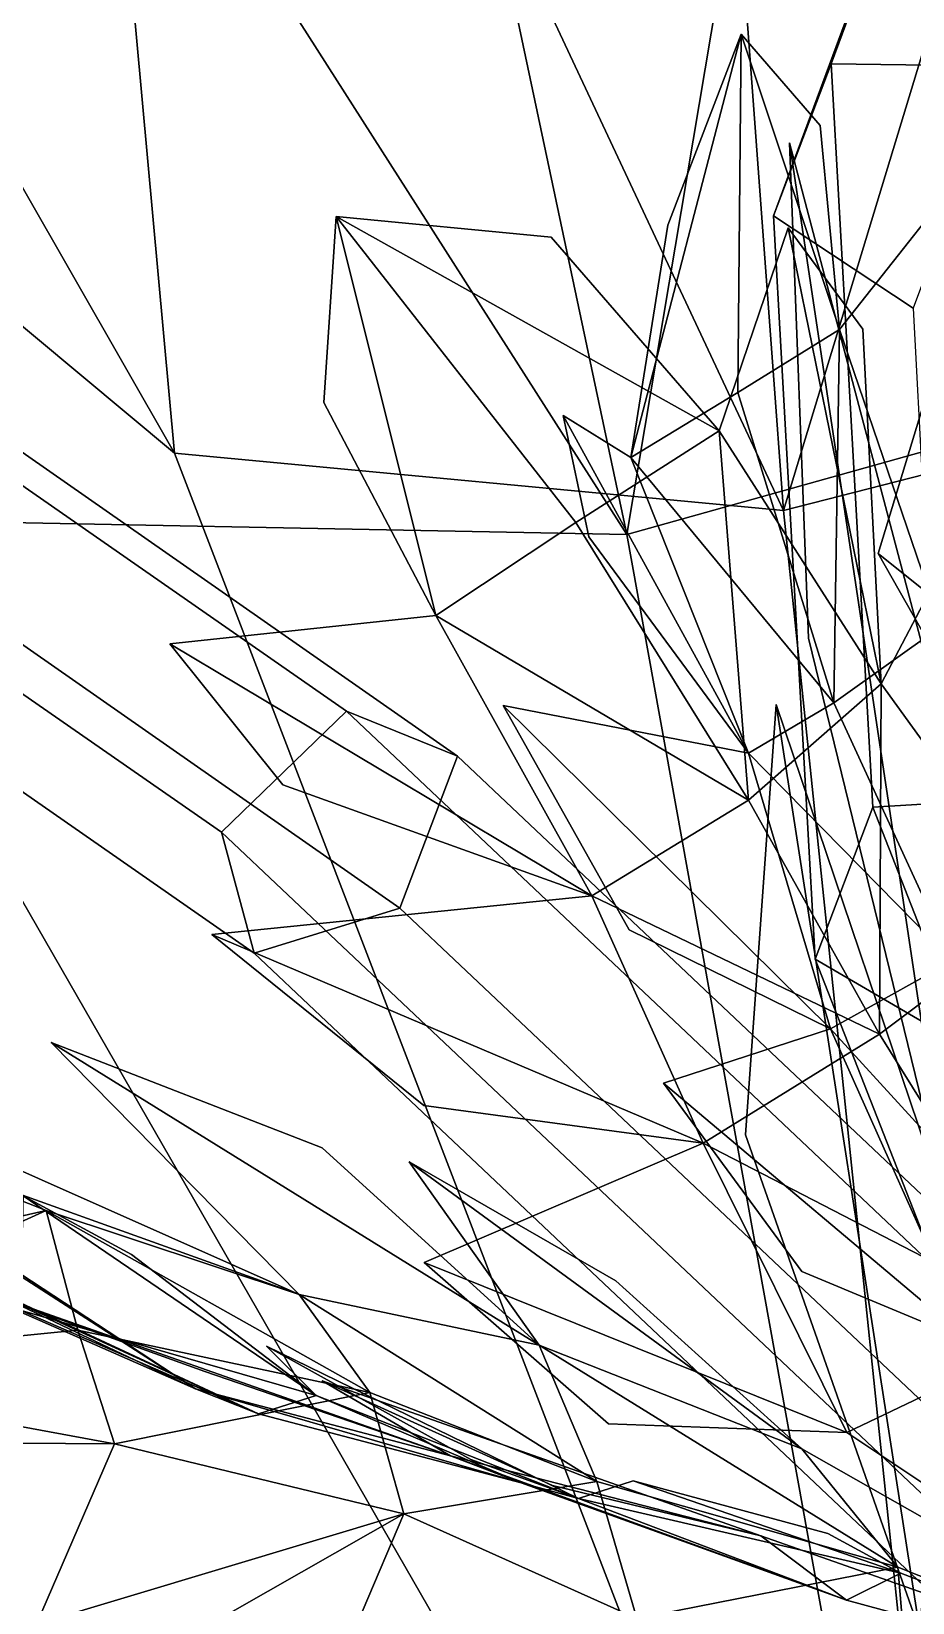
# Model space of a CAD drawing. Header units: metres. Extents: x -349 to 464, y -383 to 362.
# Drawn here: x 237 to 243.98, y 68.28 to 80.73 of the extents above; entities that cross this region are included whole.
import ezdxf

# ---------------------------------------------------------------- set-up
doc = ezdxf.new("R2010")
doc.units = ezdxf.units.M

msp = doc.modelspace()

# ---------------------------------------------------------------- linework, layer by layer
at = {"layer": 'Breeder_Mrstm', "color": 3}
for points in [[(241.7495, 77.355, 442.7353), (242.6258, 80.7098, 443.0704), (242.5997, 77.8714, 441.7991)], [(241.7495, 77.355, 442.7353), (242.5997, 77.8714, 441.7991), (242.6258, 80.7098, 443.0704)], [(241.7495, 77.355, 442.7353), (242.043, 79.1957, 443.735), (242.6258, 80.7098, 443.0704)], [(241.7495, 77.355, 442.7353), (242.6258, 80.7098, 443.0704), (242.043, 79.1957, 443.735)], [(242.5997, 77.8714, 441.7991), (242.6258, 80.7098, 443.0704), (243.4041, 78.3702, 440.8206)], [(242.5997, 77.8714, 441.7991), (243.4041, 78.3702, 440.8206), (242.6258, 80.7098, 443.0704)], [(242.6258, 80.7098, 443.0704), (243.252, 79.9856, 441.9004), (243.4041, 78.3702, 440.8206)], [(242.6258, 80.7098, 443.0704), (243.4041, 78.3702, 440.8206), (243.252, 79.9856, 441.9004)], [(244.5935, 73.8456, 435.017), (243.0074, 79.8477, 433.9247), (244.293, 71.2767, 431.2721)], [(244.5935, 73.8456, 435.017), (244.293, 71.2767, 431.2721), (243.0074, 79.8477, 433.9247)], [(243.0074, 79.8477, 433.9247), (243.1592, 75.9225, 431.5755), (244.293, 71.2767, 431.2721)], [(243.0074, 79.8477, 433.9247), (244.293, 71.2767, 431.2721), (243.1592, 75.9225, 431.5755)], [(243.4041, 78.3702, 440.8206), (244.627, 79.9182, 440.0439), (244.2082, 76.01511, 440.1353)], [(243.4041, 78.3702, 440.8206), (244.2082, 76.01511, 440.1353), (244.627, 79.9182, 440.0439)], [(239.4167, 79.2664, 442.9265), (239.318, 77.791, 443.2407), (240.2067, 76.1022, 443.6371)], [(239.4167, 79.2664, 442.9265), (240.2067, 76.1022, 443.6371), (239.318, 77.791, 443.2407)], [(242.4506, 77.5672, 443.1345), (239.4167, 79.2664, 442.9265), (241.3154, 76.8408, 443.3569)], [(242.4506, 77.5672, 443.1345), (241.3154, 76.8408, 443.3569), (239.4167, 79.2664, 442.9265)], [(242.4506, 77.5672, 443.1345), (241.1202, 79.1025, 442.5456), (239.4167, 79.2664, 442.9265)], [(242.4506, 77.5672, 443.1345), (239.4167, 79.2664, 442.9265), (241.1202, 79.1025, 442.5456)], [(241.3154, 76.8408, 443.3569), (239.4167, 79.2664, 442.9265), (240.2067, 76.1022, 443.6371)], [(241.3154, 76.8408, 443.3569), (240.2067, 76.1022, 443.6371), (239.4167, 79.2664, 442.9265)], [(243.7331, 75.5632, 442.2681), (242.9985, 79.1746, 442.2068), (242.4506, 77.5672, 443.1345)], [(243.7331, 75.5632, 442.2681), (242.4506, 77.5672, 443.1345), (242.9985, 79.1746, 442.2068)], [(243.7331, 75.5632, 442.2681), (243.5893, 78.3727, 442.0566), (242.9985, 79.1746, 442.2068)], [(243.7331, 75.5632, 442.2681), (242.9985, 79.1746, 442.2068), (243.5893, 78.3727, 442.0566)], [(243.3597, 75.4124, 441.2046), (242.5997, 77.8714, 441.7991), (243.4041, 78.3702, 440.8206)], [(243.3597, 75.4124, 441.2046), (243.4041, 78.3702, 440.8206), (242.5997, 77.8714, 441.7991)], [(243.3597, 75.4124, 441.2046), (243.4041, 78.3702, 440.8206), (244.2082, 76.01511, 440.1353)], [(243.3597, 75.4124, 441.2046), (244.2082, 76.01511, 440.1353), (243.4041, 78.3702, 440.8206)], [(245.0311, 73.7688, 441.6564), (245.181, 78.3186, 441.8227), (243.7331, 75.5632, 442.2681)], [(245.0311, 73.7688, 441.6564), (243.7331, 75.5632, 442.2681), (245.181, 78.3186, 441.8227)], [(241.7495, 77.355, 442.7353), (242.5997, 77.8714, 441.7991), (243.3597, 75.4124, 441.2046)], [(241.7495, 77.355, 442.7353), (243.3597, 75.4124, 441.2046), (242.5997, 77.8714, 441.7991)], [(242.6838, 75.0136, 442.4982), (241.2137, 77.6884, 444.5645), (241.7495, 77.355, 442.7353)], [(242.6838, 75.0136, 442.4982), (241.7495, 77.355, 442.7353), (241.2137, 77.6884, 444.5645)], [(242.6838, 75.0136, 442.4982), (241.4168, 76.7258, 444.3479), (241.2137, 77.6884, 444.5645)], [(242.6838, 75.0136, 442.4982), (241.2137, 77.6884, 444.5645), (241.4168, 76.7258, 444.3479)], [(242.4506, 77.5672, 443.1345), (241.3154, 76.8408, 443.3569), (242.6828, 74.6395, 442.8452)], [(242.4506, 77.5672, 443.1345), (242.6828, 74.6395, 442.8452), (241.3154, 76.8408, 443.3569)], [(243.7331, 75.5632, 442.2681), (242.4506, 77.5672, 443.1345), (242.6828, 74.6395, 442.8452)], [(243.7331, 75.5632, 442.2681), (242.6828, 74.6395, 442.8452), (242.4506, 77.5672, 443.1345)], [(242.6838, 75.0136, 442.4982), (241.7495, 77.355, 442.7353), (243.3597, 75.4124, 441.2046)], [(242.6838, 75.0136, 442.4982), (243.3597, 75.4124, 441.2046), (241.7495, 77.355, 442.7353)], [(242.6828, 74.6395, 442.8452), (241.3154, 76.8408, 443.3569), (240.2067, 76.1022, 443.6371)], [(242.6828, 74.6395, 442.8452), (240.2067, 76.1022, 443.6371), (241.3154, 76.8408, 443.3569)], [(240.2067, 76.1022, 443.6371), (238.0989, 75.8786, 443.6865), (241.4421, 73.882, 443.182)], [(240.2067, 76.1022, 443.6371), (241.4421, 73.882, 443.182), (238.0989, 75.8786, 443.6865)], [(242.6828, 74.6395, 442.8452), (240.2067, 76.1022, 443.6371), (241.4421, 73.882, 443.182)], [(242.6828, 74.6395, 442.8452), (241.4421, 73.882, 443.182), (240.2067, 76.1022, 443.6371)], [(244.2994, 73.3663, 440.9382), (243.3597, 75.4124, 441.2046), (244.2082, 76.01511, 440.1353)], [(244.2994, 73.3663, 440.9382), (244.2082, 76.01511, 440.1353), (243.3597, 75.4124, 441.2046)], [(238.0989, 75.8786, 443.6865), (238.9941, 74.7603, 443.5475), (241.4421, 73.882, 443.182)], [(238.0989, 75.8786, 443.6865), (241.4421, 73.882, 443.182), (238.9941, 74.7603, 443.5475)], [(243.7331, 75.5632, 442.2681), (242.6828, 74.6395, 442.8452), (243.7201, 72.7866, 442.0506)], [(243.7331, 75.5632, 442.2681), (243.7201, 72.7866, 442.0506), (242.6828, 74.6395, 442.8452)], [(245.0311, 73.7688, 441.6564), (243.7331, 75.5632, 442.2681), (243.7201, 72.7866, 442.0506)], [(245.0311, 73.7688, 441.6564), (243.7201, 72.7866, 442.0506), (243.7331, 75.5632, 442.2681)], [(243.332, 72.8284, 442.2085), (240.7399, 75.3911, 444.9408), (242.6838, 75.0136, 442.4982)], [(243.332, 72.8284, 442.2085), (242.6838, 75.0136, 442.4982), (240.7399, 75.3911, 444.9408)], [(243.332, 72.8284, 442.2085), (241.7364, 73.6129, 443.8078), (240.7399, 75.3911, 444.9408)], [(243.332, 72.8284, 442.2085), (240.7399, 75.3911, 444.9408), (241.7364, 73.6129, 443.8078)], [(242.901, 75.3981, 429.0224), (242.6586, 71.9882, 426.9291), (244.0418, 68.05401, 426.8879)], [(242.901, 75.3981, 429.0224), (244.0418, 68.05401, 426.8879), (242.6586, 71.9882, 426.9291)], [(242.6838, 75.0136, 442.4982), (243.3597, 75.4124, 441.2046), (244.2994, 73.3663, 440.9382)], [(242.6838, 75.0136, 442.4982), (244.2994, 73.3663, 440.9382), (243.3597, 75.4124, 441.2046)], [(244.293, 71.2767, 431.2721), (242.901, 75.3981, 429.0224), (244.0418, 68.05401, 426.8879)], [(244.293, 71.2767, 431.2721), (244.0418, 68.05401, 426.8879), (242.901, 75.3981, 429.0224)], [(243.332, 72.8284, 442.2085), (242.6838, 75.0136, 442.4982), (244.2994, 73.3663, 440.9382)], [(243.332, 72.8284, 442.2085), (244.2994, 73.3663, 440.9382), (242.6838, 75.0136, 442.4982)], [(243.7201, 72.7866, 442.0506), (242.6828, 74.6395, 442.8452), (241.4421, 73.882, 443.182)], [(243.7201, 72.7866, 442.0506), (241.4421, 73.882, 443.182), (242.6828, 74.6395, 442.8452)], [(241.4421, 73.882, 443.182), (238.4317, 73.5748, 444.0631), (242.3249, 71.9218, 442.4357)], [(241.4421, 73.882, 443.182), (242.3249, 71.9218, 442.4357), (238.4317, 73.5748, 444.0631)], [(243.7201, 72.7866, 442.0506), (241.4421, 73.882, 443.182), (242.3249, 71.9218, 442.4357)], [(243.7201, 72.7866, 442.0506), (242.3249, 71.9218, 442.4357), (241.4421, 73.882, 443.182)], [(245.0311, 73.7688, 441.6564), (243.7201, 72.7866, 442.0506), (245.175, 70.4473, 441.252)], [(245.0311, 73.7688, 441.6564), (245.175, 70.4473, 441.252), (243.7201, 72.7866, 442.0506)], [(238.4317, 73.5748, 444.0631), (240.1092, 72.2195, 443.2975), (242.3249, 71.9218, 442.4357)], [(238.4317, 73.5748, 444.0631), (242.3249, 71.9218, 442.4357), (240.1092, 72.2195, 443.2975)], [(243.332, 72.8284, 442.2085), (244.2994, 73.3663, 440.9382), (245.2732, 70.7053, 440.4937)], [(243.332, 72.8284, 442.2085), (245.2732, 70.7053, 440.4937), (244.2994, 73.3663, 440.9382)], [(241.024, 70.3209, 442.1042), (237.1567, 72.7198, 441.9027), (239.1223, 70.7228, 443.3294)], [(241.024, 70.3209, 442.1042), (239.1223, 70.7228, 443.3294), (237.1567, 72.7198, 441.9027)], [(241.024, 70.3209, 442.1042), (239.3049, 71.8862, 441.544), (237.1567, 72.7198, 441.9027)], [(241.024, 70.3209, 442.1042), (237.1567, 72.7198, 441.9027), (239.3049, 71.8862, 441.544)], [(244.4423, 70.3482, 442.0369), (242.0096, 72.3985, 444.2147), (243.332, 72.8284, 442.2085)], [(244.4423, 70.3482, 442.0369), (243.332, 72.8284, 442.2085), (242.0096, 72.3985, 444.2147)], [(245.175, 70.4473, 441.252), (243.7201, 72.7866, 442.0506), (242.3249, 71.9218, 442.4357)], [(245.175, 70.4473, 441.252), (242.3249, 71.9218, 442.4357), (243.7201, 72.7866, 442.0506)], [(244.4423, 70.3482, 442.0369), (243.332, 72.8284, 442.2085), (245.2732, 70.7053, 440.4937)], [(244.4423, 70.3482, 442.0369), (245.2732, 70.7053, 440.4937), (243.332, 72.8284, 442.2085)], [(244.4423, 70.3482, 442.0369), (243.1055, 70.9063, 443.5493), (242.0096, 72.3985, 444.2147)], [(244.4423, 70.3482, 442.0369), (242.0096, 72.3985, 444.2147), (243.1055, 70.9063, 443.5493)], [(236.1252, 71.00932, 442.3206), (235.0305, 72.07993, 440.8542), (238.3013, 69.9755, 441.394)], [(236.1252, 71.00932, 442.3206), (238.3013, 69.9755, 441.394), (235.0305, 72.07993, 440.8542)], [(235.0305, 72.07993, 440.8542), (236.2233, 71.3373, 440.5424), (238.3013, 69.9755, 441.394)], [(235.0305, 72.07993, 440.8542), (238.3013, 69.9755, 441.394), (236.2233, 71.3373, 440.5424)], [(239.1223, 70.7228, 443.3294), (235.6617, 71.9649, 443.5876), (237.117, 71.388, 444.7249)], [(239.1223, 70.7228, 443.3294), (237.117, 71.388, 444.7249), (235.6617, 71.9649, 443.5876)], [(239.1223, 70.7228, 443.3294), (236.5511, 71.8655, 443.1253), (235.6617, 71.9649, 443.5876)], [(239.1223, 70.7228, 443.3294), (235.6617, 71.9649, 443.5876), (236.5511, 71.8655, 443.1253)], [(242.3249, 71.9218, 442.4357), (240.1122, 70.9755, 442.8885), (243.4613, 69.6292, 441.5029)], [(242.3249, 71.9218, 442.4357), (243.4613, 69.6292, 441.5029), (240.1122, 70.9755, 442.8885)], [(245.175, 70.4473, 441.252), (242.3249, 71.9218, 442.4357), (243.4613, 69.6292, 441.5029)], [(245.175, 70.4473, 441.252), (243.4613, 69.6292, 441.5029), (242.3249, 71.9218, 442.4357)], [(243.1048, 69.5003, 440.5517), (239.9942, 71.7753, 440.436), (241.024, 70.3209, 442.1042)], [(243.1048, 69.5003, 440.5517), (241.024, 70.3209, 442.1042), (239.9942, 71.7753, 440.436)], [(243.1048, 69.5003, 440.5517), (241.6306, 70.8312, 439.8873), (239.9942, 71.7753, 440.436)], [(243.1048, 69.5003, 440.5517), (239.9942, 71.7753, 440.436), (241.6306, 70.8312, 439.8873)], [(239.2562, 69.9214, 444.2216), (236.9361, 71.5061, 446.6073), (236.9121, 70.5982, 444.8986)], [(239.2562, 69.9214, 444.2216), (236.9121, 70.5982, 444.8986), (236.9361, 71.5061, 446.6073)], [(239.2562, 69.9214, 444.2216), (237.7944, 71.041, 446.3589), (236.9361, 71.5061, 446.6073)], [(239.2562, 69.9214, 444.2216), (236.9361, 71.5061, 446.6073), (237.7944, 71.041, 446.3589)], [(237.117, 71.388, 444.7249), (234.3807, 70.1433, 446.4852), (237.3692, 70.4413, 445.6768)], [(237.117, 71.388, 444.7249), (237.3692, 70.4413, 445.6768), (234.3807, 70.1433, 446.4852)], [(237.117, 71.388, 444.7249), (235.0838, 70.9284, 445.0842), (234.3807, 70.1433, 446.4852)], [(237.117, 71.388, 444.7249), (234.3807, 70.1433, 446.4852), (235.0838, 70.9284, 445.0842)], [(239.1223, 70.7228, 443.3294), (237.117, 71.388, 444.7249), (239.6823, 69.9463, 444.5011)], [(239.1223, 70.7228, 443.3294), (239.6823, 69.9463, 444.5011), (237.117, 71.388, 444.7249)], [(237.117, 71.388, 444.7249), (237.3692, 70.4413, 445.6768), (239.6823, 69.9463, 444.5011)], [(237.117, 71.388, 444.7249), (239.6823, 69.9463, 444.5011), (237.3692, 70.4413, 445.6768)], [(238.8016, 69.777, 442.7856), (236.1252, 71.00932, 442.3206), (238.3013, 69.9755, 441.394)], [(238.8016, 69.777, 442.7856), (238.3013, 69.9755, 441.394), (236.1252, 71.00932, 442.3206)], [(238.8016, 69.777, 442.7856), (236.526, 70.8352, 443.61), (236.1252, 71.00932, 442.3206)], [(238.8016, 69.777, 442.7856), (236.1252, 71.00932, 442.3206), (236.526, 70.8352, 443.61)], [(240.1122, 70.9755, 442.8885), (241.5727, 69.6989, 442.3842), (243.4613, 69.6292, 441.5029)], [(240.1122, 70.9755, 442.8885), (243.4613, 69.6292, 441.5029), (241.5727, 69.6989, 442.3842)], [(238.3013, 69.9755, 441.394), (236.2223, 70.8857, 439.2069), (240.3218, 69.4436, 440.4923)], [(238.3013, 69.9755, 441.394), (240.3218, 69.4436, 440.4923), (236.2223, 70.8857, 439.2069)], [(236.2223, 70.8857, 439.2069), (238.3756, 70.1131, 439.2657), (240.3218, 69.4436, 440.4923)], [(236.2223, 70.8857, 439.2069), (240.3218, 69.4436, 440.4923), (238.3756, 70.1131, 439.2657)], [(236.9121, 70.5982, 444.8986), (236.526, 70.8352, 443.61), (238.8016, 69.777, 442.7856)], [(236.9121, 70.5982, 444.8986), (238.8016, 69.777, 442.7856), (236.526, 70.8352, 443.61)], [(241.024, 70.3209, 442.1042), (239.1223, 70.7228, 443.3294), (241.4799, 69.2401, 443.3136)], [(241.024, 70.3209, 442.1042), (241.4799, 69.2401, 443.3136), (239.1223, 70.7228, 443.3294)], [(239.1223, 70.7228, 443.3294), (239.6823, 69.9463, 444.5011), (241.4799, 69.2401, 443.3136)], [(239.1223, 70.7228, 443.3294), (241.4799, 69.2401, 443.3136), (239.6823, 69.9463, 444.5011)], [(239.2562, 69.9214, 444.2216), (236.9121, 70.5982, 444.8986), (238.8016, 69.777, 442.7856)], [(239.2562, 69.9214, 444.2216), (238.8016, 69.777, 442.7856), (236.9121, 70.5982, 444.8986)], [(237.3692, 70.4413, 445.6768), (234.3807, 70.1433, 446.4852), (237.6592, 69.5401, 446.6552)], [(237.3692, 70.4413, 445.6768), (237.6592, 69.5401, 446.6552), (234.3807, 70.1433, 446.4852)], [(239.6823, 69.9463, 444.5011), (237.3692, 70.4413, 445.6768), (237.6592, 69.5401, 446.6552)], [(239.6823, 69.9463, 444.5011), (237.6592, 69.5401, 446.6552), (237.3692, 70.4413, 445.6768)], [(246.8227, 67.3894, 439.9956), (245.175, 70.4473, 441.252), (243.4613, 69.6292, 441.5029)], [(246.8227, 67.3894, 439.9956), (243.4613, 69.6292, 441.5029), (245.175, 70.4473, 441.252)], [(241.3363, 69.1057, 443.6859), (238.8647, 70.314, 447.3167), (239.2562, 69.9214, 444.2216)], [(241.3363, 69.1057, 443.6859), (239.2562, 69.9214, 444.2216), (238.8647, 70.314, 447.3167)], [(241.3363, 69.1057, 443.6859), (240.4837, 69.4161, 445.8986), (238.8647, 70.314, 447.3167)], [(241.3363, 69.1057, 443.6859), (238.8647, 70.314, 447.3167), (240.4837, 69.4161, 445.8986)], [(243.1048, 69.5003, 440.5517), (241.024, 70.3209, 442.1042), (243.8654, 68.5633, 441.8719)], [(243.1048, 69.5003, 440.5517), (243.8654, 68.5633, 441.8719), (241.024, 70.3209, 442.1042)], [(241.024, 70.3209, 442.1042), (241.4799, 69.2401, 443.3136), (243.8654, 68.5633, 441.8719)], [(241.024, 70.3209, 442.1042), (243.8654, 68.5633, 441.8719), (241.4799, 69.2401, 443.3136)], [(234.3807, 70.1433, 446.4852), (235.7209, 69.5526, 446.8596), (237.6592, 69.5401, 446.6552)], [(234.3807, 70.1433, 446.4852), (237.6592, 69.5401, 446.6552), (235.7209, 69.5526, 446.8596)], [(240.8815, 69.2293, 442.0683), (238.3013, 69.9755, 441.394), (240.3218, 69.4436, 440.4923)], [(240.8815, 69.2293, 442.0683), (240.3218, 69.4436, 440.4923), (238.3013, 69.9755, 441.394)], [(240.8815, 69.2293, 442.0683), (238.8016, 69.777, 442.7856), (238.3013, 69.9755, 441.394)], [(240.8815, 69.2293, 442.0683), (238.3013, 69.9755, 441.394), (238.8016, 69.777, 442.7856)], [(240.3218, 69.4436, 440.4923), (239.3044, 70.03751, 438.3456), (242.7811, 68.8095, 439.5088)], [(240.3218, 69.4436, 440.4923), (242.7811, 68.8095, 439.5088), (239.3044, 70.03751, 438.3456)], [(239.3044, 70.03751, 438.3456), (241.1294, 69.2101, 438.3007), (242.7811, 68.8095, 439.5088)], [(239.3044, 70.03751, 438.3456), (242.7811, 68.8095, 439.5088), (241.1294, 69.2101, 438.3007)], [(239.6823, 69.9463, 444.5011), (237.6592, 69.5401, 446.6552), (239.9531, 68.9851, 445.6099)], [(239.6823, 69.9463, 444.5011), (239.9531, 68.9851, 445.6099), (237.6592, 69.5401, 446.6552)], [(239.2562, 69.9214, 444.2216), (238.8016, 69.777, 442.7856), (240.8815, 69.2293, 442.0683)], [(239.2562, 69.9214, 444.2216), (240.8815, 69.2293, 442.0683), (238.8016, 69.777, 442.7856)], [(241.3363, 69.1057, 443.6859), (239.2562, 69.9214, 444.2216), (240.8815, 69.2293, 442.0683)], [(241.3363, 69.1057, 443.6859), (240.8815, 69.2293, 442.0683), (239.2562, 69.9214, 444.2216)], [(241.4799, 69.2401, 443.3136), (239.6823, 69.9463, 444.5011), (239.9531, 68.9851, 445.6099)], [(241.4799, 69.2401, 443.3136), (239.9531, 68.9851, 445.6099), (239.6823, 69.9463, 444.5011)], [(237.6592, 69.5401, 446.6552), (237.0403, 68.1108, 448.0936), (239.9531, 68.9851, 445.6099)], [(237.6592, 69.5401, 446.6552), (239.9531, 68.9851, 445.6099), (237.0403, 68.1108, 448.0936)], [(243.1048, 69.5003, 440.5517), (243.8654, 68.5633, 441.8719), (246.8227, 67.3894, 439.9956)], [(243.1048, 69.5003, 440.5517), (246.8227, 67.3894, 439.9956), (243.8654, 68.5633, 441.8719)], [(243.4607, 68.2995, 441.2255), (240.3218, 69.4436, 440.4923), (242.7811, 68.8095, 439.5088)], [(243.4607, 68.2995, 441.2255), (242.7811, 68.8095, 439.5088), (240.3218, 69.4436, 440.4923)], [(243.4607, 68.2995, 441.2255), (240.8815, 69.2293, 442.0683), (240.3218, 69.4436, 440.4923)], [(243.4607, 68.2995, 441.2255), (240.3218, 69.4436, 440.4923), (240.8815, 69.2293, 442.0683)], [(241.4799, 69.2401, 443.3136), (239.9531, 68.9851, 445.6099), (241.7976, 68.1567, 444.5659)], [(241.4799, 69.2401, 443.3136), (241.7976, 68.1567, 444.5659), (239.9531, 68.9851, 445.6099)], [(241.3363, 69.1057, 443.6859), (240.8815, 69.2293, 442.0683), (243.4607, 68.2995, 441.2255)], [(241.3363, 69.1057, 443.6859), (243.4607, 68.2995, 441.2255), (240.8815, 69.2293, 442.0683)], [(243.8896, 68.5135, 442.9487), (241.7688, 69.2453, 446.0842), (241.3363, 69.1057, 443.6859)], [(243.8896, 68.5135, 442.9487), (241.3363, 69.1057, 443.6859), (241.7688, 69.2453, 446.0842)], [(243.8654, 68.5633, 441.8719), (241.4799, 69.2401, 443.3136), (241.7976, 68.1567, 444.5659)], [(243.8654, 68.5633, 441.8719), (241.7976, 68.1567, 444.5659), (241.4799, 69.2401, 443.3136)], [(243.8896, 68.5135, 442.9487), (243.3115, 68.8283, 444.9369), (241.7688, 69.2453, 446.0842)], [(243.8896, 68.5135, 442.9487), (241.7688, 69.2453, 446.0842), (243.3115, 68.8283, 444.9369)], [(243.8896, 68.5135, 442.9487), (241.3363, 69.1057, 443.6859), (243.4607, 68.2995, 441.2255)], [(243.8896, 68.5135, 442.9487), (243.4607, 68.2995, 441.2255), (241.3363, 69.1057, 443.6859)], [(237.0403, 68.1108, 448.0936), (238.3289, 68.05994, 447.4548), (239.9531, 68.9851, 445.6099)], [(237.0403, 68.1108, 448.0936), (239.9531, 68.9851, 445.6099), (238.3289, 68.05994, 447.4548)], [(239.9531, 68.9851, 445.6099), (239.2915, 67.4325, 448.2717), (241.7976, 68.1567, 444.5659)], [(239.9531, 68.9851, 445.6099), (241.7976, 68.1567, 444.5659), (239.2915, 67.4325, 448.2717)], [(246.8227, 67.3894, 439.9956), (243.4607, 68.2995, 441.2255), (242.7811, 68.8095, 439.5088)], [(246.8227, 67.3894, 439.9956), (242.7811, 68.8095, 439.5088), (243.4607, 68.2995, 441.2255)], [(243.8654, 68.5633, 441.8719), (241.7976, 68.1567, 444.5659), (243.9785, 67.2186, 443.2312)], [(243.8654, 68.5633, 441.8719), (243.9785, 67.2186, 443.2312), (241.7976, 68.1567, 444.5659)], [(243.8896, 68.5135, 442.9487), (243.4607, 68.2995, 441.2255), (246.8227, 67.3894, 439.9956)], [(243.8896, 68.5135, 442.9487), (246.8227, 67.3894, 439.9956), (243.4607, 68.2995, 441.2255)], [(246.8227, 67.3894, 439.9956), (243.8654, 68.5633, 441.8719), (243.9785, 67.2186, 443.2312)], [(246.8227, 67.3894, 439.9956), (243.9785, 67.2186, 443.2312), (243.8654, 68.5633, 441.8719)]]:
    msp.add_3dface(points, dxfattribs=at)
at = {"layer": 'Breeder_Petiole', "color": 3}
for points in [[(243.3382, 80.475, 463.6138), (245.2384, 85.6074, 476.2506), (244.7808, 84.4041, 476.8082), (242.8806, 79.2717, 464.1713)], [(244.7169, 80.4567, 463.6575), (246.604, 85.4986, 476.088), (245.2384, 85.6074, 476.2506), (243.3382, 80.475, 463.6138)], [(242.8806, 79.2717, 464.1713), (244.7808, 84.4041, 476.8082), (245.8747, 83.5805, 476.9767), (243.9876, 78.5387, 464.5461)], [(239.4964, 75.345, 448.3404), (229.8142, 82.08585, 454.9431), (228.9504, 81.02587, 454.7599), (238.5071, 74.386, 448.272)], [(240.3772, 74.9876, 449.3403), (230.4906, 81.8927, 456.1299), (229.8142, 82.08585, 454.9431), (239.4964, 75.345, 448.3404)], [(239.9196, 73.7843, 449.8978), (230.0331, 80.6894, 456.6874), (230.4906, 81.8927, 456.1299), (240.3772, 74.9876, 449.3403)], [(238.5071, 74.386, 448.272), (228.9504, 81.02587, 454.7599), (229.0849, 80.1678, 455.8318), (238.7671, 73.427, 449.2291)], [(238.7671, 73.427, 449.2291), (229.0849, 80.1678, 455.8318), (230.0331, 80.6894, 456.6874), (239.9196, 73.7843, 449.8978)], [(243.6677, 74.5844, 451.1705), (243.3382, 80.475, 463.6138), (242.8806, 79.2717, 464.1713), (243.2101, 73.3811, 451.728)], [(245.023, 74.6678, 451.4143), (244.7169, 80.4567, 463.6575), (243.3382, 80.475, 463.6138), (243.6677, 74.5844, 451.1705)], [(243.2101, 73.3811, 451.728), (242.8806, 79.2717, 464.1713), (243.9876, 78.5387, 464.5461), (244.2937, 72.7498, 452.303)], [(246.9018, 68.3484, 439.3169), (239.4964, 75.345, 448.3404), (238.5071, 74.386, 448.272), (245.9125, 67.3894, 439.2486)], [(247.7826, 67.991, 440.3168), (240.3772, 74.9876, 449.3403), (239.4964, 75.345, 448.3404), (246.9018, 68.3484, 439.3169)], [(247.325, 66.7877, 440.8743), (239.9196, 73.7843, 449.8978), (240.3772, 74.9876, 449.3403), (247.7826, 67.991, 440.3168)], [(246.1745, 68.1881, 439.4224), (243.6677, 74.5844, 451.1705), (243.2101, 73.3811, 451.728), (245.717, 66.9847, 439.9799)], [(247.5298, 68.2714, 439.6662), (245.023, 74.6678, 451.4143), (243.6677, 74.5844, 451.1705), (246.1745, 68.1881, 439.4224)], [(245.9125, 67.3894, 439.2486), (238.5071, 74.386, 448.272), (238.7671, 73.427, 449.2291), (246.1725, 66.4303, 440.2056)], [(246.1725, 66.4303, 440.2056), (238.7671, 73.427, 449.2291), (239.9196, 73.7843, 449.8978), (247.325, 66.7877, 440.8743)], [(245.717, 66.9847, 439.9799), (243.2101, 73.3811, 451.728), (244.2937, 72.7498, 452.303), (246.8005, 66.3534, 440.5549)]]:
    msp.add_3dface(points, dxfattribs=at)
at = {"layer": 'Breeder_Stipule', "color": 3}
for points in [[(243.9647, 90.09471, 431.2516), (250.007, 92.4077, 440.2133), (246.298, 78.02621, 431.0487)], [(243.9647, 90.09471, 431.2516), (246.298, 78.02621, 431.0487), (250.007, 92.4077, 440.2133)], [(237.0164, 89.6146, 416.9555), (230.4809, 90.7721, 408.117), (238.1346, 77.3897, 416.2966)], [(237.0164, 89.6146, 416.9555), (238.1346, 77.3897, 416.2966), (230.4809, 90.7721, 408.117)], [(230.4809, 90.7721, 408.117), (232.1946, 82.3486, 410.9374), (238.1346, 77.3897, 416.2966)], [(230.4809, 90.7721, 408.117), (238.1346, 77.3897, 416.2966), (232.1946, 82.3486, 410.9374)], [(247.1243, 90.6496, 428.263), (242.0061, 89.8244, 422.6986), (242.9593, 76.9349, 423.457)], [(247.1243, 90.6496, 428.263), (242.9593, 76.9349, 423.457), (242.0061, 89.8244, 422.6986)], [(249.247, 78.5441, 428.2593), (247.1243, 90.6496, 428.263), (242.9593, 76.9349, 423.457)], [(249.247, 78.5441, 428.2593), (242.9593, 76.9349, 423.457), (247.1243, 90.6496, 428.263)], [(241.7199, 76.7457, 423.8267), (239.0571, 89.3065, 425.488), (243.9647, 90.09471, 431.2516)], [(241.7199, 76.7457, 423.8267), (243.9647, 90.09471, 431.2516), (239.0571, 89.3065, 425.488)], [(241.7199, 76.7457, 423.8267), (243.9647, 90.09471, 431.2516), (246.298, 78.02621, 431.0487)], [(241.7199, 76.7457, 423.8267), (246.298, 78.02621, 431.0487), (243.9647, 90.09471, 431.2516)], [(242.9593, 76.9349, 423.457), (242.0061, 89.8244, 422.6986), (237.0164, 89.6146, 416.9555)], [(242.9593, 76.9349, 423.457), (237.0164, 89.6146, 416.9555), (242.0061, 89.8244, 422.6986)], [(242.9593, 76.9349, 423.457), (237.0164, 89.6146, 416.9555), (238.1346, 77.3897, 416.2966)], [(242.9593, 76.9349, 423.457), (238.1346, 77.3897, 416.2966), (237.0164, 89.6146, 416.9555)], [(233.8567, 89.05972, 419.9441), (239.0571, 89.3065, 425.488), (241.7199, 76.7457, 423.8267)], [(233.8567, 89.05972, 419.9441), (241.7199, 76.7457, 423.8267), (239.0571, 89.3065, 425.488)], [(235.1857, 76.8717, 419.086), (233.8567, 89.05972, 419.9441), (241.7199, 76.7457, 423.8267)], [(235.1857, 76.8717, 419.086), (241.7199, 76.7457, 423.8267), (233.8567, 89.05972, 419.9441)], [(248.8796, 72.4537, 421.9407), (243.711, 76.5952, 405.8472), (245.3962, 82.1364, 415.2205)], [(248.8796, 72.4537, 421.9407), (245.3962, 82.1364, 415.2205), (243.711, 76.5952, 405.8472)], [(249.247, 78.5441, 428.2593), (242.9593, 76.9349, 423.457), (244.6818, 60.3554, 423.0571)], [(249.247, 78.5441, 428.2593), (244.6818, 60.3554, 423.0571), (242.9593, 76.9349, 423.457)], [(244.6818, 60.3554, 423.0571), (241.7199, 76.7457, 423.8267), (246.298, 78.02621, 431.0487)], [(244.6818, 60.3554, 423.0571), (246.298, 78.02621, 431.0487), (241.7199, 76.7457, 423.8267)], [(244.6818, 60.3554, 423.0571), (242.9593, 76.9349, 423.457), (238.1346, 77.3897, 416.2966)], [(244.6818, 60.3554, 423.0571), (238.1346, 77.3897, 416.2966), (242.9593, 76.9349, 423.457)], [(235.1857, 76.8717, 419.086), (241.7199, 76.7457, 423.8267), (244.6818, 60.3554, 423.0571)], [(235.1857, 76.8717, 419.086), (244.6818, 60.3554, 423.0571), (241.7199, 76.7457, 423.8267)], [(248.8796, 72.4537, 421.9407), (246.415, 71.8301, 412.8357), (243.711, 76.5952, 405.8472)], [(248.8796, 72.4537, 421.9407), (243.711, 76.5952, 405.8472), (246.415, 71.8301, 412.8357)]]:
    msp.add_3dface(points, dxfattribs=at)

doc.saveas('drawing.dxf')
